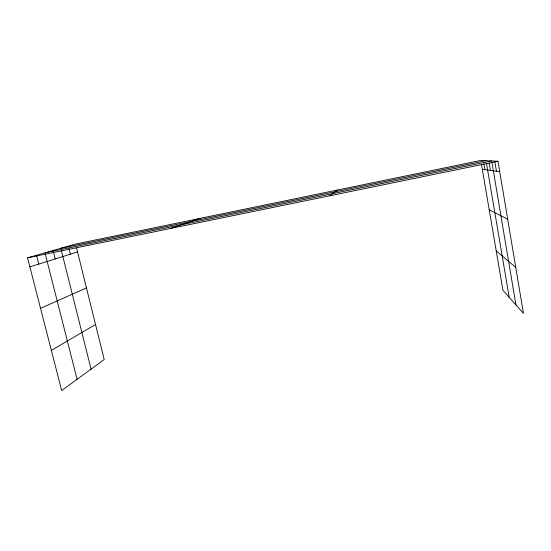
<?xml version="1.0" encoding="UTF-8"?>
<svg xmlns="http://www.w3.org/2000/svg" width="551" height="551" viewBox="0 0 551 551"><rect width="100%" height="100%" fill="white"/><g stroke="black" fill="none" stroke-linecap="round" stroke-linejoin="round"><path stroke-width="0.83" d="M329.815 195.77L337.563 189.999M51.353 350.374L95.523 324.498M40.54 308.326L86.459 287.904M170.39 228.507L200.123 218.361M29.878 266.877L77.546 251.91M76.575 247.984L104.201 359.541L61.684 390.563L27.55 257.827L75.604 244.059L480.809 160.437L497.987 161.25L523.45 313.374L502.946 290.315L481.491 164.46M60.789 248.301L486.037 160.685M44.982 252.833L491.685 160.954M27.55 257.827L497.987 161.25M482.318 169.288L499.729 171.65M489.226 209.821L507.691 219.243M496.237 250.967L515.757 267.421M36.69 256.07L38.742 264.094M53.075 250.512L55.196 258.929M45.182 253.618L77.078 379.329M61.409 250.767L91.067 369.122M68.971 248.542L70.37 254.163M491.96 162.593L515.95 304.937M489.192 163.206L490.404 170.383M486.471 163.227L509.207 297.361M483.916 163.861L484.901 169.639M494.888 161.939L496.444 171.203"/></g></svg>
